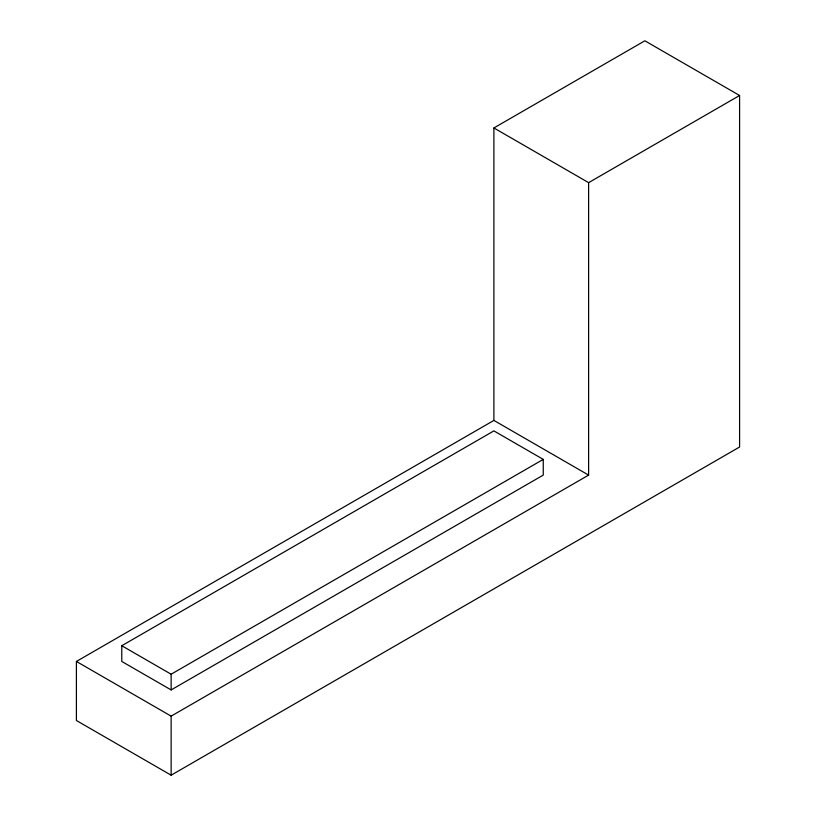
<?xml version="1.0" encoding="UTF-8"?>
<svg xmlns="http://www.w3.org/2000/svg" width="816" height="816" viewBox="0 0 816 816"><rect width="100%" height="100%" fill="white"/><g stroke="black" fill="none" stroke-linecap="round" stroke-linejoin="round"><path stroke-width="1.22" d="M493.894 420.413L493.894 127.959L644.864 40.8L739.592 95.492L739.592 447.005L171.136 775.2L76.408 720.508L76.408 661.45L493.894 420.413L588.622 475.106L588.622 182.651L739.592 95.492M121.778 645.731L493.894 430.889L543.252 459.388L543.252 475.106L171.136 689.938L121.778 661.45L121.778 645.731L171.136 674.22L543.252 459.388M76.408 661.45L171.136 716.142L588.622 475.106M493.894 127.959L588.622 182.651M171.136 674.22L171.136 689.938M171.136 716.142L171.136 775.2"/></g></svg>
